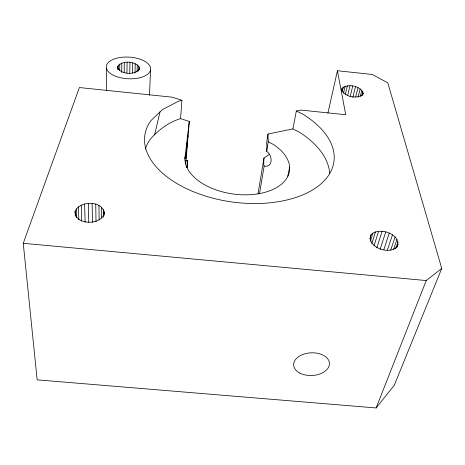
<?xml version="1.0" encoding="UTF-8"?>
<svg xmlns="http://www.w3.org/2000/svg" width="465" height="465" viewBox="0 0 465 465"><rect width="100%" height="100%" fill="white"/><g stroke="black" fill="none" stroke-linecap="round" stroke-linejoin="round"><path stroke-width="0.7" d="M117.511 69.413L117.535 66.524C122.347 60.119 135.059 60.927 139.512 67.431L139.552 68.843C134.902 75.435 121.807 74.603 117.506 67.942L117.535 66.524M118.273 69.547L118.313 65.193M119.708 70.564L119.778 64.036M121.714 72.546L121.83 63.135M124.172 72.668L124.324 62.543M126.91 73.139L127.096 62.304M129.741 73.255L129.962 62.42M132.496 73.069L132.728 62.897M134.984 73.081L135.222 63.699M137.07 71.988L137.268 64.769M138.587 71.099L138.733 66.036M139.448 69.599L139.512 67.431M104.294 211.587C104.044 225.682 74.138 225.973 75.115 211.261C80.149 199.648 105.183 200.584 104.317 215.214M149.503 95.273L150.532 70A22.233 10.846 3.2 0 0 119.435 57.625A22.233 10.846 3.2 0 0 115.378 76.161A22.233 10.846 3.2 0 0 150.532 70M145.283 149.137A93.552 54.701 7.9 0 1 150.189 139.331C158.408 129.985 168.539 122.26 180.565 118.604L181.914 100.312L172.126 97.168L79.376 87.554L23.25 243.317L37.159 379.853L376.133 407.962L394.291 385.235L441.75 268.45L387.787 82.817L372.192 74.458L337.421 70.744L327.912 113.094M269.549 154.322L263.992 158.001L263.876 159.478A11.358 1.029 -84.1 0 0 264.033 166.046C273.548 168.016 272.519 154.851 266.637 151.299L266.73 150.038A11.358 1.029 -84.1 0 0 266.538 143.551L267.985 134.03L292.904 128.904L299.257 132.147A93.552 54.701 7.9 0 1 329.65 173.166M184.861 158.809L189.284 121.464L180.565 118.604M185.744 164.157L189.284 121.464M187.11 167.656L187.715 160.506L185.552 160.291M186.895 167.65L187.715 160.506M258.023 193.795L263.992 158.001M259.487 193.777L264.155 166.017M266.637 151.299L268.241 141.767L267.985 134.03M292.904 128.904L296.339 110.996L301.035 110.089L345.722 114.721L337.421 70.744M287.794 176.281L289.608 167.057M341.554 90.954L342.211 88.141C348.198 83.398 360.433 85.763 363.188 93.151L362.654 95.255M154.589 134.937L160.012 111.914L162.407 109.63L178.275 101.329L181.914 100.312M342.205 92.012L343.368 87.06M343.466 93.331L345.135 86.275M345.373 94.29L347.384 85.827M347.605 95.616L349.976 85.752M350.157 96.61L352.732 86.048M352.865 97.261L355.463 86.699M355.725 96.819L358.004 87.658M358.062 97.272L360.177 88.873M360.236 96.557L361.834 90.251M361.793 95.918L362.863 91.71M363.188 93.151L362.781 94.471C356.888 99.405 344.292 96.964 341.74 89.443L342.211 88.141M369.82 238.911L371.093 234.761C378.946 226.269 402.056 234.162 397.191 247.095M370.361 241.341L372.924 233.046M371.831 243.59L375.488 231.849M374.058 245.741L378.62 231.245M376.836 247.828L382.12 231.274M380.167 249.164L385.741 231.925M383.834 249.705L389.263 233.163M387.403 250.065L392.448 234.912M390.705 250.06L395.081 237.045M393.5 249.717L396.988 239.44M395.692 248.787L398.034 241.928M376.133 407.962L426.236 280.552L441.75 268.45M398.133 244.352C393.332 256.907 365.728 247.874 371.093 234.761M160.012 111.914L151.003 120.551A95.465 53.899 7.9 0 0 194.527 192.167A95.465 53.899 7.9 0 0 316.961 187.058A95.465 53.899 7.9 0 0 302.825 114.216L296.339 110.996M23.25 243.317L426.236 280.552M268.241 141.767L273.496 144.545A52.702 30.707 7.9 0 1 256.139 194.12A52.702 30.707 7.9 0 1 185.041 156.641M75.115 211.261L75.313 216.33M76.306 208.925L76.632 217.614M78.393 206.861L78.847 219.881M81.23 205.205L81.73 221.096M84.613 204.054L85.118 222.206M88.327 203.49L88.769 222.351M92.117 203.536L92.483 222.386M95.744 204.199L96.005 221.584M98.969 205.425L99.132 219.91M101.573 207.146L101.672 218.009M103.393 209.244L103.445 217.213M106.38 68.198L106.439 90.658M185.797 157.292L185.808 158.263L187.918 135.6L185.797 157.292M299.786 373.064A17.92 11.346 -2.7 0 0 329.121 365.856A17.92 11.346 -2.7 0 0 305.726 353.592A17.92 11.346 -2.7 0 0 299.786 373.064"/></g></svg>
